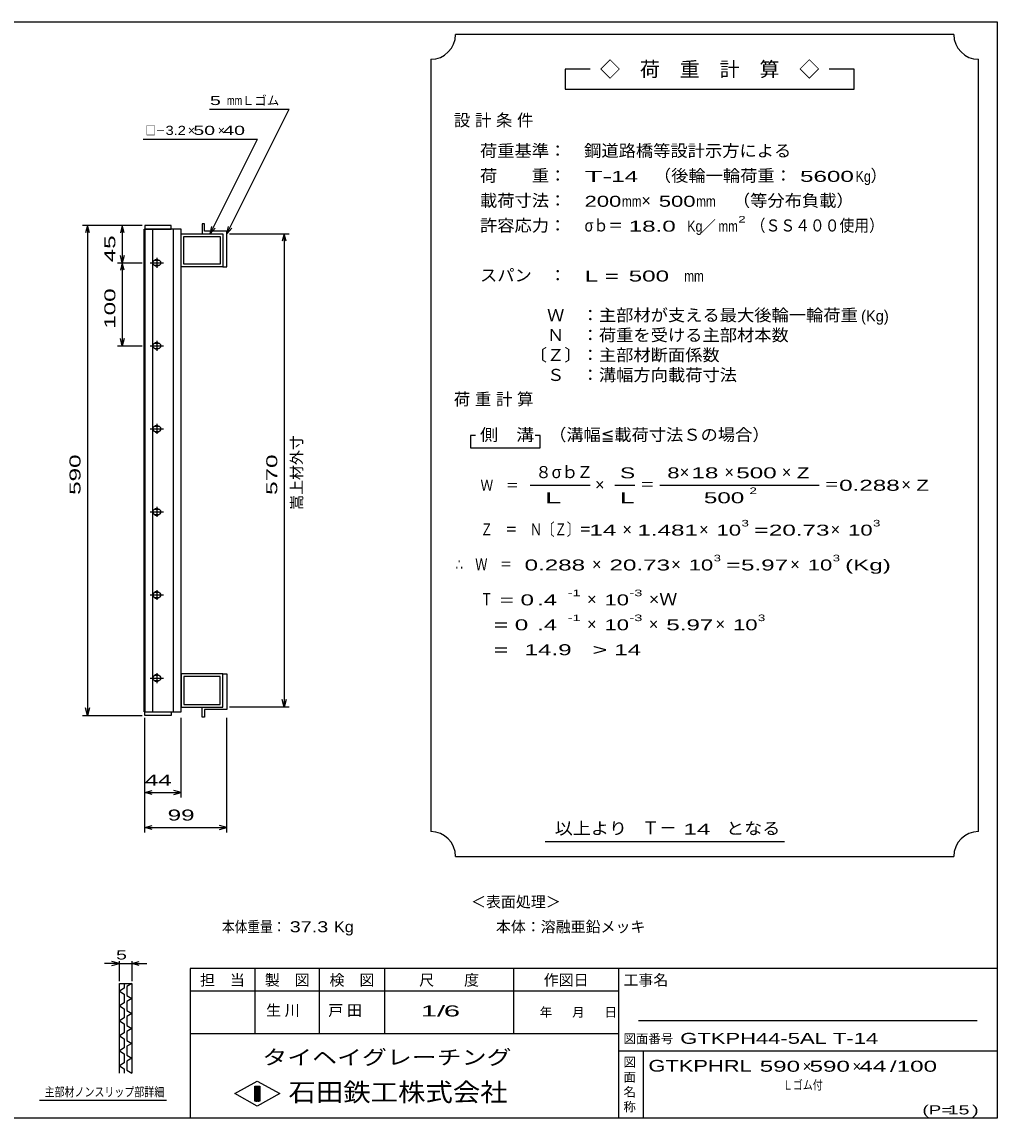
# Model space of a CAD drawing. Units: millimetres, scale not verified. Extents: x -1092 to 1042, y -770 to 629.
# Drawn here: x -133 to 1042, y -691 to 629 of the extents above; entities that cross this region are included whole.
import ezdxf
from ezdxf.enums import TextEntityAlignment as Align

# ---------------------------------------------------------------- set-up
doc = ezdxf.new("R2010")
doc.units = ezdxf.units.MM
doc.header["$LTSCALE"] = 6
for name, color, linetype, lineweight in [('0_2', 150, 'Continuous', 25), ('16', 3, 'Continuous', 25), ('22', 4, 'Continuous', 25), ('24', 2, 'Continuous', 25), ('32', 4, 'Continuous', 25)]:
    doc.layers.add(name, color=color, linetype=linetype, lineweight=lineweight)
doc.styles.add('ベクトル', font='')
doc.styles.get('ベクトル').set_extended_font_data('ベクトル')

msp = doc.modelspace()

# ---------------------------------------------------------------- linework, layer by layer
at = {"layer": '0_2'}
for p, q in [((-1034.4, 629.1), (1041.6, 629.1)), ((1041.6, 629.1), (1041.6, -690.9)), ((1041.6, -510.9), (69.6, -510.9)), ((69.6, -510.9), (69.6, -690.9)), ((147.6, -510.9), (147.6, -588.9)), ((225.6, -588.9), (225.6, -510.9)), ((303.6, -510.9), (303.6, -588.9)), ((459.6, -588.9), (459.6, -510.9)), ((585.6, -510.9), (585.6, -690.9)), ((585.6, -537.9), (69.6, -537.9)), ((1017.6, -573.9), (609.6, -573.9)), ((69.6, -588.9), (585.6, -588.9)), ((585.6, -609.9), (1041.6, -609.9)), ((615.6, -690.9), (615.6, -609.9)), ((123.6, -661.5), (150.6, -646.5)), ((150.6, -646.5), (177.6, -661.5)), ((147.6, -652.5), (153.6, -652.5)), ((147.6, -670.5), (147.6, -652.5)), ((147.6, -652.5), (148.8, -652.5)), ((148.8, -652.5), (148.8, -670.5)), ((150, -670.5), (150, -652.5)), ((150, -652.5), (151.2, -652.5)), ((151.2, -652.5), (151.2, -670.5)), ((152.4, -670.5), (152.4, -652.5)), ((152.4, -652.5), (153.6, -652.5)), ((153.6, -652.5), (153.6, -670.5)), ((153.6, -652.5), (153.6, -670.5)), ((150.6, -676.5), (123.6, -661.5)), ((153.6, -670.5), (147.6, -670.5)), ((148.8, -670.5), (150, -670.5)), ((177.6, -661.5), (150.6, -676.5)), ((151.2, -670.5), (152.4, -670.5)), ((1041.6, -690.9), (-1034.4, -690.9))]:
    msp.add_line(p, q, dxfattribs=at)
at = {"layer": '16'}
for p, q in [((47, 384), (15, 384)), ((15, 384), (15, 379.5)), ((47, 379.5), (47, 384)), ((87, 386), (84, 386)), ((84, 386), (84, 374)), ((87, 377), (87, 386)), ((14.3, -201.5), (14.3, 379.5)), ((14.3, 379.5), (15, 379.5)), ((15, 379.5), (47, 379.5)), ((15, 379.5), (15, -201.5)), ((59, 379.5), (15, 379.5)), ((24.5, 379.5), (24.5, -201.5)), ((49.5, -201.5), (49.5, 379.5)), ((59, -201.5), (59, 379.5)), ((59, 374), (109, 374)), ((59, 334), (59, 374)), ((62.2, 370.8), (105.8, 370.8)), ((62.2, 337.2), (62.2, 370.8)), ((84, 374), (109, 374)), ((114, 377), (87, 377)), ((105.8, 370.8), (105.8, 337.2)), ((109, 374), (109, 334)), ((109, 374), (109, 334)), ((114, 334), (114, 377)), ((29.5, 345), (29.5, 333)), ((21.5, 339), (37.5, 339)), ((31.5, 342), (27.5, 342)), ((27.5, 336), (31.5, 336)), ((109, 334), (59, 334)), ((105.8, 337.2), (62.2, 337.2)), ((109, 334), (114, 334)), ((21.5, 239), (37.5, 239)), ((31.5, 242), (27.5, 242)), ((29.5, 245), (29.5, 233)), ((27.5, 236), (31.5, 236)), ((21.5, 139), (37.5, 139)), ((31.5, 142), (27.5, 142)), ((27.5, 136), (31.5, 136)), ((29.5, 145), (29.5, 133)), ((31.5, 42), (27.5, 42)), ((29.5, 45), (29.5, 33)), ((21.5, 39), (37.5, 39)), ((27.5, 36), (31.5, 36)), ((21.5, -61), (37.5, -61)), ((31.5, -58), (27.5, -58)), ((27.5, -64), (31.5, -64)), ((29.5, -55), (29.5, -67)), ((31.5, -158), (27.5, -158)), ((29.5, -155), (29.5, -167)), ((109, -156), (59, -156)), ((59, -156), (59, -196)), ((109, -196), (109, -156)), ((109, -156), (114, -156)), ((109, -196), (109, -156)), ((114, -156), (114, -199)), ((21.5, -161), (37.5, -161)), ((27.5, -164), (31.5, -164)), ((105.8, -159.2), (62.2, -159.2)), ((62.2, -159.2), (62.2, -192.8)), ((105.8, -192.8), (105.8, -159.2)), ((59, -196), (109, -196)), ((62.2, -192.8), (105.8, -192.8)), ((84, -208), (84, -196)), ((84, -196), (109, -196)), ((15, -201.5), (14.3, -201.5)), ((15, -201.5), (47, -201.5)), ((15, -206), (15, -201.5)), ((15, -201.5), (59, -201.5)), ((47, -206), (15, -206)), ((47, -201.5), (47, -206)), ((87, -208), (84, -208)), ((114, -199), (87, -199)), ((87, -199), (87, -208))]:
    msp.add_line(p, q, dxfattribs=at)
for centre, radius, start, end in [((27.5, 339), 3, 90, 270), ((29.5, 339), 4, 46.6, 133.4), ((29.5, 339), 4, 226.6, 313.4), ((31.5, 339), 3, 270, 90), ((27.5, 239), 3, 90, 270), ((29.5, 239), 4, 46.6, 133.4), ((31.5, 239), 3, 270, 90), ((29.5, 239), 4, 226.6, 313.4), ((27.5, 139), 3, 90, 270), ((29.5, 139), 4, 46.6, 133.4), ((29.5, 139), 4, 226.6, 313.4), ((31.5, 139), 3, 270, 90), ((27.5, 39), 3, 90, 270), ((29.5, 39), 4, 46.6, 133.4), ((31.5, 39), 3, 270, 90), ((29.5, 39), 4, 226.6, 313.4), ((27.5, -61), 3, 90, 270), ((29.5, -61), 4, 46.6, 133.4), ((29.5, -61), 4, 226.6, 313.4), ((31.5, -61), 3, 270, 90), ((27.5, -161), 3, 90, 270), ((29.5, -161), 4, 46.6, 133.4), ((31.5, -161), 3, 270, 90), ((29.5, -161), 4, 226.6, 313.4)]:
    msp.add_arc(centre, radius, start, end, dxfattribs=at)
at = {"layer": '22'}
for p, q in [((93, 524), (189, 524)), ((114, 374), (189, 524)), ((13, 488), (151, 488)), ((94, 374), (151, 488)), ((12, 384), (-60, 384)), ((-54, 384), (-56.4, 375)), ((-51.6, 375), (-54, 384)), ((-54, 384), (-54, -206)), ((12, 384), (-18, 384)), ((-12, 384), (-14.4, 375)), ((-9.6, 375), (-12, 384)), ((-12, 384), (-12, 339)), ((94, 374), (95.8, 382.8)), ((94, 374), (100, 380.6)), ((114, 374), (115.8, 382.8)), ((114, 374), (120, 380.6)), ((117, 374), (189, 374)), ((183, 374), (180.6, 365)), ((185.4, 365), (183, 374)), ((183, 374), (183, -196)), ((-12, 339), (-14.4, 348)), ((-9.6, 348), (-12, 339)), ((-18, 339), (12, 339)), ((-12, 339), (-14.4, 330)), ((-9.6, 330), (-12, 339)), ((-12, 339), (-12, 239)), ((-18, 239), (12, 239)), ((-12, 239), (-14.4, 248)), ((-9.6, 248), (-12, 239)), ((-54, -206), (-56.4, -197)), ((-51.6, -197), (-54, -206)), ((189, -196), (117, -196)), ((183, -196), (180.6, -187)), ((185.4, -187), (183, -196)), ((-60, -206), (12, -206)), ((15, -305), (15, -209)), ((15, -347), (15, -209)), ((59, -305), (59, -209)), ((114, -347), (114, -209)), ((15, -299), (24, -296.6)), ((24, -301.4), (15, -299)), ((15, -299), (59, -299)), ((59, -299), (50, -296.6)), ((50, -301.4), (59, -299)), ((15, -341), (24, -338.6)), ((24, -343.4), (15, -341)), ((15, -341), (114, -341)), ((114, -341), (105, -338.6)), ((105, -343.4), (114, -341))]:
    msp.add_line(p, q, dxfattribs=at)
at = {"layer": '24', "color": 4}
for p, q in [((989.4, 614.1), (389.4, 614.1)), ((359.4, 584.1), (359.4, -345.9)), ((1019.4, -345.9), (1019.4, 584.1)), ((551.4, 572.1), (521.4, 572.1)), ((521.4, 572.1), (521.4, 548.1)), ((869.4, 572.1), (839.4, 572.1)), ((869.4, 548.1), (869.4, 572.1)), ((521.4, 548.1), (869.4, 548.1)), ((413.4, 131.1), (407.4, 131.1)), ((407.4, 131.1), (407.4, 116.1)), ((491.4, 131.1), (485.4, 131.1)), ((491.4, 116.1), (491.4, 131.1)), ((407.4, 116.1), (491.4, 116.1)), ((479.4, 71.1), (551.4, 71.1)), ((581.4, 71.1), (605.4, 71.1)), ((635.4, 71.1), (827.4, 71.1)), ((497.4, -357.9), (785.4, -357.9)), ((389.4, -375.9), (989.4, -375.9))]:
    msp.add_line(p, q, dxfattribs=at)
for centre, start, end in [((359.4, 614.1), 270, 0), ((1019.4, 614.1), 180, 270), ((359.4, -375.9), 0, 90), ((1019.4, -375.9), 90, 180)]:
    msp.add_arc(centre, 30, start, end, dxfattribs=at)
at = {"layer": '32'}
for p, q in [((-15.6, -504.9), (-33.6, -504.9)), ((-15.6, -504.9), (-24.6, -502.5)), ((-24.6, -507.3), (-15.6, -504.9)), ((-15.6, -525.9), (-15.6, -501.9)), ((-15.6, -504.9), (-0.6, -504.9)), ((-0.6, -501.9), (-0.6, -525.9)), ((-0.6, -504.9), (8.4, -502.5)), ((8.4, -507.3), (-0.6, -504.9)), ((-0.6, -504.9), (17.4, -504.9)), ((-15.6, -528.9), (-0.6, -528.9)), ((-15.6, -636.9), (-15.6, -528.9)), ((-9.6, -534.3), (-15.6, -537.9)), ((-15.6, -537.9), (-9.6, -541.5)), ((-9.6, -528.9), (-9.6, -534.3)), ((-0.6, -528.9), (-6.6, -532.5)), ((-6.6, -532.5), (-6.6, -543.3)), ((-0.6, -528.9), (-0.6, -636.9)), ((-9.6, -552.3), (-15.6, -555.9)), ((-9.6, -541.5), (-9.6, -552.3)), ((-6.6, -543.3), (-0.6, -546.9)), ((-0.6, -546.9), (-6.6, -550.5)), ((-6.6, -550.5), (-6.6, -561.3)), ((-15.6, -555.9), (-9.6, -559.5)), ((-9.6, -559.5), (-9.6, -570.3)), ((-6.6, -561.3), (-0.6, -564.9)), ((-0.6, -564.9), (-6.6, -568.5)), ((-9.6, -570.3), (-15.6, -573.9)), ((-15.6, -573.9), (-9.6, -577.5)), ((-9.6, -577.5), (-9.6, -588.3)), ((-6.6, -568.5), (-6.6, -579.3)), ((-6.6, -579.3), (-0.6, -582.9)), ((-9.6, -588.3), (-15.6, -591.9)), ((-15.6, -591.9), (-9.6, -595.5)), ((-0.6, -582.9), (-6.6, -586.5)), ((-6.6, -586.5), (-6.6, -597.3)), ((-9.6, -606.3), (-15.6, -609.9)), ((-9.6, -595.5), (-9.6, -606.3)), ((-6.6, -597.3), (-0.6, -600.9)), ((-0.6, -600.9), (-6.6, -604.5)), ((-6.6, -604.5), (-6.6, -615.3)), ((-15.6, -609.9), (-9.6, -613.5)), ((-9.6, -613.5), (-9.6, -624.3)), ((-6.6, -615.3), (-0.6, -618.9)), ((-0.6, -618.9), (-6.6, -622.5)), ((-9.6, -624.3), (-15.6, -627.9)), ((-15.6, -627.9), (-9.6, -631.5)), ((-9.6, -631.5), (-9.6, -636.9)), ((-6.6, -622.5), (-6.6, -633.3)), ((-6.6, -633.3), (-0.6, -636.9)), ((41.4, -669.9), (-111.6, -669.9))]:
    msp.add_line(p, q, dxfattribs=at)

# ---------------------------------------------------------------- texts
at = {"layer": '0_2', "style": 'ベクトル'}
for s, height, p in [('担\u3000当', 13.2, (81.6, -524.7)), ('製\u3000図', 13.2, (159.6, -524.7)), ('検\u3000図', 13.2, (237.6, -524.7)), ('尺\u3000\u3000度', 13.2, (345.6, -524.7)), ('作図日', 13.2, (495.6, -524.7)), ('工事名', 13.2, (591.6, -524.7)), ('年', 11, (490.8, -563.4)), ('月', 11, (529.8, -563.4)), ('日', 11, (568.8, -563.4)), ('図面番号', 11, (591.6, -595.2)), ('図', 11, (591.6, -623.4)), ('面', 11, (591.6, -641.4)), ('名', 11, (591.6, -659.4)), ('称', 11, (591.6, -677.4))]:
    msp.add_text(s, height=height, dxfattribs=at).set_placement(p, align=Align.MIDDLE_LEFT)
at = {"layer": '0_2', "color": 222, "style": 'ベクトル'}
for s, height, width, p in [('タイヘイグレーチング', 17.6, 1.25, (156.6, -617.7)), ('石田鉄工株式会社', 21.99, 1.1, (188.1, -659.7))]:
    msp.add_text(s, height=height, dxfattribs=dict(at, width=width)).set_placement(p, align=Align.MIDDLE_LEFT)
at = {"layer": '22', "color": 2, "style": 'ベクトル'}
for s, height, p in [('Ｌゴム', 11, (132, 534.5)), ('×', 11, (67, 498.5)), ('×', 11, (103, 498.5)), ('＜表面処理＞', 13.2, (408, -430.5)), ('本体：', 13.2, (438, -460.5)), ('溶融亜鉛メッキ', 13.2, (492, -460.5)), ('×', 13.2, (807.6, -628.5)), ('×', 13.2, (867.6, -628.5))]:
    msp.add_text(s, height=height, dxfattribs=at).set_placement(p, align=Align.MIDDLE_LEFT)
for s, height, width, p in [(' 5 ', 11, 1.6, (87, 534.5)), ('mm', 11, 0.75, (114, 534.5)), ('□－', 11, 0.8, (16, 498.5)), ('3.2', 11, 1.2, (40, 498.5)), (' 50 ', 11, 1.6, (67, 498.5)), (' 40 ', 11, 1.6, (103, 498.5)), (' 44 ', 13.2, 1.65, (7, -284)), (' 99 ', 13.2, 1.65, (34.5, -326)), ('本体重量：', 13.2, 0.85, (108, -460.5)), (' 37.3', 13.2, 1.35, (183, -460.5)), ('Kg', 13.2, 1.1, (243, -460.5)), ('1/', 13.2, 2, (347.4, -561.9)), (' 6 ', 13.2, 2, (365.4, -561.9)), ('GTKPH44-5AL T-14', 13.2, 1.5, (660, -594.9)), ('GTKPHRL', 14.08, 1.4, (621.6, -627.9)), (' 590 ', 13.2, 1.65, (747.6, -628.5)), (' 590 ', 13.2, 1.65, (807.6, -628.5)), (' 44 ', 13.2, 1.65, (867.6, -628.5)), ('/', 13.2, 1.65, (912.6, -628.5)), (' 100 ', 13.2, 1.65, (912.6, -628.5)), ('Ｌゴム付', 11, 0.8, (783.6, -651)), ('(P=', 11, 1.55, (951.6, -681)), (' 15 ', 11, 1.6, (975.6, -681)), (')', 11, 1.6, (1011.6, -681))]:
    msp.add_text(s, height=height, dxfattribs=dict(at, width=width)).set_placement(p, align=Align.MIDDLE_LEFT)
at = {"layer": '22', "color": 2, "style": 'ベクトル', "width": 1.65}
for s, p in [(' 45 ', (-27, 331.5)), (' 100 ', (-27, 251.5)), (' 590 ', (-69, 51.5)), (' 570 ', (168, 51.5))]:
    msp.add_text(s, height=13.2, rotation=90, dxfattribs=at).set_placement(p, align=Align.MIDDLE_LEFT)
at = {"layer": '22', "color": 2, "style": 'ベクトル'}
msp.add_text('嵩上材外寸', height=13.2, rotation=90, dxfattribs=at).set_placement((198, 41.5), align=Align.MIDDLE_LEFT)
at = {"layer": '22', "color": 2, "char_height": 13.2, "attachment_point": 4, "style": 'ベクトル'}
for s, insert in [('\\T1.25;生川\u3000', (161.1, -561.9)), ('\\T1.25;戸田\u3000', (236.1, -561.9))]:
    msp.add_mtext(s, dxfattribs=dict(at, insert=insert))
at = {"layer": '24', "style": 'ベクトル'}
for s, height, p in [('◇\u3000荷\u3000重\u3000計\u3000算\u3000◇', 17.6, (563.4, 572.1)), ('）', 14.5, (889.2, 444)), ('×', 14.5, (613.2, 414)), ('／', 13.2, (684.9, 383.1)), ('(Kg)', 13.2, (877.8, 275.1)), ('８', 14.5, (485.4, 87)), ('σｂ', 14.52, (505.2, 87)), ('Ｚ', 14.5, (535.2, 87)), ('×', 14.5, (659.4, 87)), ('×', 14.5, (713.4, 87)), ('×', 14.5, (782.4, 87)), ('×', 14.5, (557.4, 72)), ('×', 14.5, (926.4, 72)), ('×', 14.5, (590.4, 18)), ('×', 14.5, (682.8, 18)), ('×', 14.5, (841.2, 18)), ('×', 14.5, (553.8, -24)), ('×', 14.5, (649.2, -24)), ('×', 14.5, (792.6, -24)), ('×', 14.5, (547.8, -66)), ('×', 14.5, (547.8, -96)), ('×', 14.5, (622.2, -96)), ('×', 14.5, (702.6, -96)), ('Ｔ－', 15.4, (613.8, -341.4))]:
    msp.add_text(s, height=height, dxfattribs=at).set_placement(p, align=Align.MIDDLE_LEFT)
for s, height, width, p in [('荷重基準：\u3000', 14.52, 1.05, (418.8, 474)), ('鋼道路橋等設計示方による', 14.52, 1.05, (544.2, 474)), ('荷\u3000\u3000重：\u3000', 14.52, 1.05, (418.8, 444)), ('T-', 13.2, 2, (544.8, 443.1)), (' 14 ', 13.2, 1.65, (568.8, 443.1)), ('（後輪一輪荷重：', 14.52, 1.05, (628.2, 444)), (' 5600', 13.2, 1.65, (796.2, 443.1)), ('Kg', 13.2, 0.85, (871.2, 443.1)), ('載荷寸法：\u3000', 14.52, 1.05, (418.8, 414)), ('\u3000（等分布負載）', 14.52, 1.05, (702.6, 414)), ('200', 13.2, 1.5, (544.8, 413.1)), ('mm', 13.2, 0.8, (589.8, 413.1)), ('500', 13.2, 1.5, (634.2, 413.1)), ('mm', 13.2, 0.8, (679.2, 413.1)), ('許容応力：\u3000', 14.52, 1.05, (418.8, 384)), ('σｂ＝', 14.52, 0.9, (544.8, 384)), (' 18.0', 13.2, 1.65, (589.8, 383.1)), ('Kg', 13.2, 0.85, (668.4, 383.1)), ('mm', 13.2, 0.8, (705.9, 383.1)), ('2', 7.92, 1.5, (729.9, 391.5)), ('（ＳＳ４００使用）', 14.52, 0.9, (744.9, 384)), ('スパン\u3000：\u3000', 14.52, 1.05, (418.8, 324)), ('L =', 13.2, 1.65, (544.8, 323.1)), (' 500 ', 13.2, 1.65, (589.8, 323.1)), ('mm', 13.2, 0.8, (664.8, 323.1)), ('\u3000Ｗ\u3000：主部材が支える最大後輪一輪荷重', 14.52, 1.05, (478.8, 276)), ('\u3000Ｎ\u3000：荷重を受ける主部材本数', 14.52, 1.05, (478.8, 252)), ('〔Ｚ〕：主部材断面係数', 14.52, 1.05, (478.8, 228)), ('\u3000Ｓ\u3000：溝幅方向載荷寸法', 14.52, 1.05, (478.8, 204)), ('側\u3000溝', 14.52, 1.1, (418.8, 132)), ('\u3000（溝幅≦載荷寸法Ｓの場合）', 14.52, 1.05, (481.2, 132)), ('S', 13.2, 1.55, (587.4, 86.1)), ('8', 13.2, 1.5, (644.4, 86.1)), (' 18 ', 13.2, 1.65, (665.4, 86.1)), (' 500 ', 13.2, 1.65, (719.4, 86.1)), ('Z', 13.2, 1.4, (800.4, 86.1)), ('Ｗ\u3000＝', 13.2, 0.85, (419.4, 71.1)), ('＝', 14.5, 0.9, (611.4, 72)), ('2', 7.92, 1.5, (743.4, 64.5)), ('＝', 14.5, 0.9, (833.4, 72)), ('0.288', 13.2, 1.65, (851.4, 71.1)), ('Z', 13.2, 1.4, (944.4, 71.1)), ('L', 13.2, 1.8, (587.4, 56.1)), (' 500 ', 13.2, 1.65, (680.4, 56.1)), ('Ｚ\u3000＝\u3000Ｎ〔Ｚ〕＝', 14.52, 0.75, (419.4, 18)), ('3', 7.92, 1.5, (733.8, 25.5)), ('3', 7.92, 1.5, (892.2, 25.5)), (' 14 ', 13.2, 1.65, (542.4, 17.1)), ('1.481', 13.2, 1.65, (608.4, 17.1)), ('10', 13.2, 1.5, (703.8, 17.1)), ('=', 13.2, 1.7, (748.8, 17.1)), ('20.73', 13.2, 1.65, (766.8, 17.1)), ('10', 13.2, 1.5, (862.2, 17.1)), ('3', 7.92, 1.5, (700.2, -16.5)), ('3', 7.92, 1.5, (843.6, -16.5)), ('∴\u3000Ｗ\u3000＝', 14.52, 0.75, (389.4, -24)), (' 0.288', 13.2, 1.65, (464.4, -24.9)), ('20.73', 13.2, 1.65, (574.8, -24.9)), ('10', 13.2, 1.5, (670.2, -24.9)), ('=', 13.2, 1.7, (715.2, -24.9)), ('5.97', 13.2, 1.65, (733.2, -24.9)), ('10', 13.2, 1.5, (813.6, -24.9)), ('(Kg)', 13.2, 1.65, (858.6, -24.9)), ('Ｔ', 14.5, 0.75, (419.4, -66)), (' = 0', 13.2, 1.65, (434.4, -66.9)), (' .4 ', 13.2, 1.65, (479.4, -66.9)), ('-1', 7.92, 1.65, (524.4, -58.5)), ('10', 13.2, 1.5, (568.8, -66.9)), ('-3', 7.92, 1.65, (598.8, -58.5)), ('×Ｗ', 14.52, 1.1, (622.2, -66)), ('  = 0', 13.2, 1.65, (419.4, -96.9)), (' .4 ', 13.2, 1.65, (479.4, -96.9)), ('-1', 7.92, 1.65, (524.4, -88.5)), ('10', 13.2, 1.5, (568.8, -96.9)), ('-3', 7.92, 1.65, (598.8, -88.5)), ('5.97', 13.2, 1.65, (643.2, -96.9)), ('10', 13.2, 1.5, (723.6, -96.9)), ('3', 7.92, 1.5, (753.6, -88.5)), ('  =', 13.2, 1.65, (419.4, -126.9)), (' 14.9', 13.2, 1.65, (464.4, -126.9)), ('>', 13.2, 1.7, (554.4, -126.9)), (' 14 ', 13.2, 1.65, (572.4, -126.9)), ('以上より\u3000', 14.52, 1.1, (508.8, -342)), (' 14 ', 13.2, 1.65, (655.8, -342.9)), ('となる', 14.52, 1.1, (715.2, -342))]:
    msp.add_text(s, height=height, dxfattribs=dict(at, width=width)).set_placement(p, align=Align.MIDDLE_LEFT)
at = {"layer": '24', "attachment_point": 4, "style": 'ベクトル'}
for s, insert, char_height in [('\\T1.28;設計条件', (387.3, 510), 14.52), ('\\T1.28;荷重計算', (387.3, 174), 14.52), ('\\T1.5;\\W2;\\~L\\~', (482.4, 56.1), 13.2)]:
    msp.add_mtext(s, dxfattribs=dict(at, insert=insert, char_height=char_height))
at = {"layer": '32', "color": 2, "style": 'ベクトル'}
for s, width, p in [(' 5 ', 1.6, (-26.1, -494.4)), ('主部材ノンスリップ部詳細', 0.8, (-105.6, -659.4))]:
    msp.add_text(s, height=11, dxfattribs=dict(at, width=width)).set_placement(p, align=Align.MIDDLE_LEFT)

doc.saveas('drawing.dxf')
